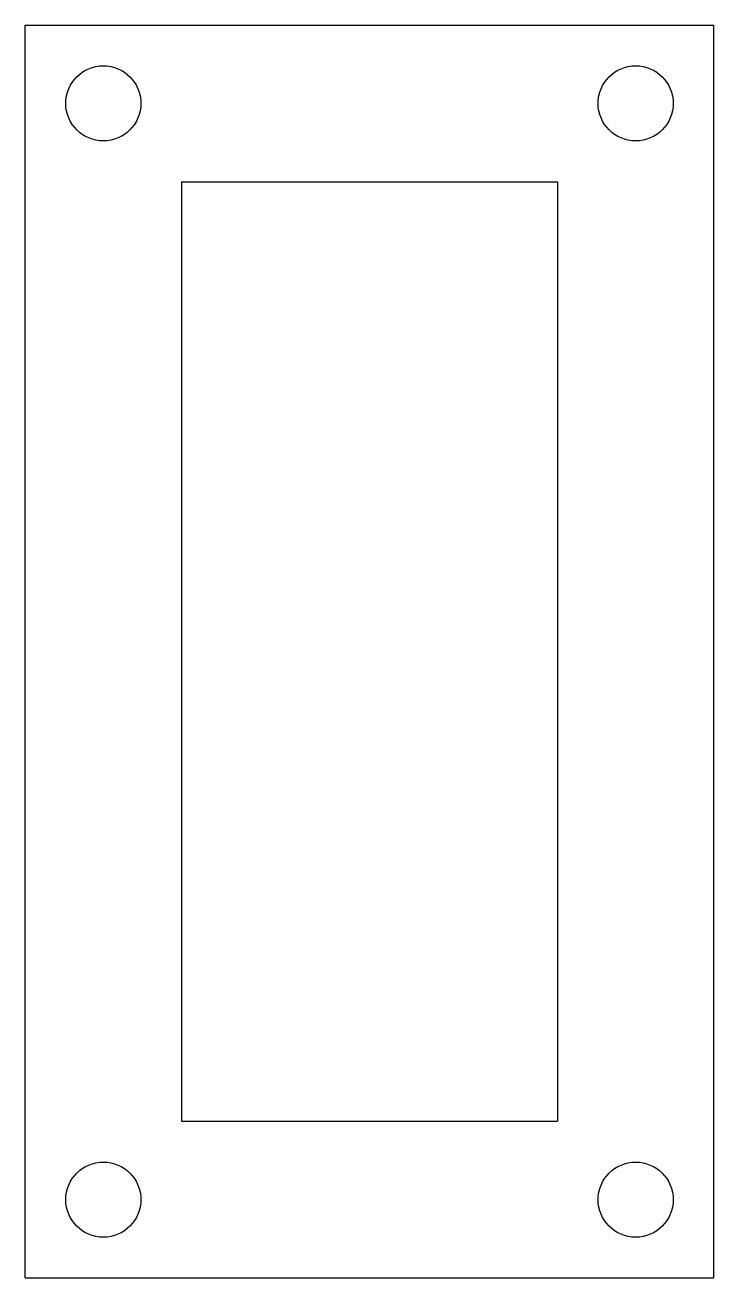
# Model space of a CAD drawing. Header units: millimetres. Extents: x -55 to 55, y -100 to 100.
import ezdxf

# ---------------------------------------------------------------- set-up
doc = ezdxf.new("R2010")
doc.units = ezdxf.units.MM
doc.layers.add('View_inlet_duct_dxf', color=7, linetype='CONTINUOUS')

msp = doc.modelspace()

# ---------------------------------------------------------------- linework, layer by layer
at = {"layer": 'View_inlet_duct_dxf'}
for p, q in [((-55, -100), (-55, 100)), ((-55, 100), (55, 100)), ((55, -100), (55, 100)), ((-30, 75), (30, 75)), ((-30, 75), (-30, -75)), ((30, 75), (30, -75)), ((-30, -75), (30, -75)), ((-55, -100), (55, -100))]:
    msp.add_line(p, q, dxfattribs=at)
for centre in [(-42.5, 87.5), (42.5, 87.5), (-42.5, -87.5), (42.5, -87.5)]:
    msp.add_circle(centre, 6, dxfattribs=at)

doc.saveas('drawing.dxf')
